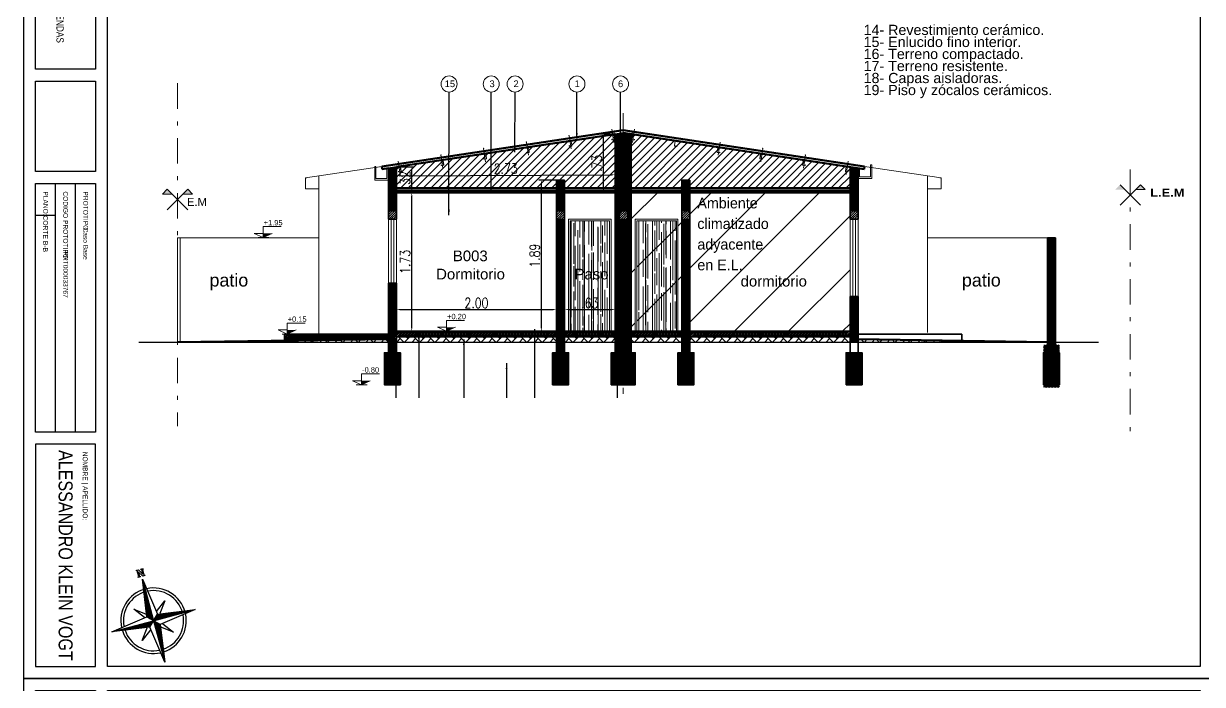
# Model space of a CAD drawing. Header units: millimetres. Extents: x 2761 to 3221, y 1635 to 1962.
# Drawn here: x 3132.33 to 3161.78, y 1655.5 to 1671.99 of the extents above; entities that cross this region are included whole.
import ezdxf

# ---------------------------------------------------------------- set-up
doc = ezdxf.new("R2010")
doc.units = ezdxf.units.MM
doc.linetypes.add('DASHDOT', pattern=[25.4, 12.7, -6.35, 0, -6.35])
doc.layers.get('Defpoints').update_dxf_attribs({"lineweight": 5})
for name, color, linetype, lineweight in [('Aberturas', 239, 'Continuous', 18), ('Cotas', 8, 'Continuous', 15), ('Detalles', 3, 'Continuous', 15), ('Ejes', 3, 'DASHDOT', 13), ('Muros', 6, 'Continuous', 50), ('Rayado', 7, 'Continuous', 15), ('Textos', 3, 'Continuous', 9), ('Vistas', 1, 'Continuous', 20)]:
    doc.layers.add(name, color=color, linetype=linetype, lineweight=lineweight)
doc.layers.add('No View', color=70, linetype='Continuous', plot=False)
doc.styles.add('ARIAL', font='arial.ttf')
doc.styles.add('cotas', font='romans.shx', dxfattribs={"width": 0.8})
doc.styles.get("Standard").update_dxf_attribs({"font": 'arial.ttf'})
doc.linetypes.add('ZIGZAG', pattern='A,0.00254,-5.08,[131,ltypeshp.shx,S=5.08,R=0,X=-5.08,Y=0],-10.16,[131,ltypeshp.shx,S=5.08,R=180,X=5.08,Y=0],-5.08', length=20.32254)
doc.dimstyles.new('Copy of STANDARD', dxfattribs={"dimtxt": 0.13, "dimasz": 0.14, "dimexe": 0.08, "dimexo": 0.02, "dimgap": 0.09, "dimtad": 0, "dimtih": 1, "dimtoh": 1, "dimzin": 0, "dimdsep": 46, "dimtxsty": 'ARIAL', "dimcen": 0.05, "dimadec": 0, "dimazin": 0, "dimtfac": 1, "dimtofl": 0, "dimtmove": 0, "dimatfit": 3, "dimfxl": 1, "dimtolj": 1, "dimtzin": 0, "dimarcsym": 0})
doc.dimstyles.new('Esc 1-50', dxfattribs={"dimtxt": 0.25, "dimasz": 0.09, "dimexe": 0.06, "dimexo": 0, "dimgap": 0.04, "dimtad": 1, "dimlfac": 0.5, "dimzin": 4, "dimdsep": 46, "dimtxsty": 'cotas', "dimcen": 2.5, "dimclrd": 7, "dimclre": 7, "dimclrt": 256, "dimaunit": 1, "dimadec": 0, "dimazin": 0, "dimtfac": 1, "dimtmove": 1, "dimatfit": 3, "dimfxl": 0.06, "dimarcsym": 0})
picture_1 = doc.add_image_def('image1.png', size_in_pixel=(356, 237))
pattern_1 = [(45, (2967.11964, 458.07736), (2e-17, 0.191574008), [0.40638984, -0.13546328]), (135, (2967.21543, 458.17315), (2e-17, 0.191574008), [0.40638984, -0.13546328])]
pattern_2 = [(45, (2905.74517, 427.82721), (-0.0282835641, 0.0282835641), [])]
pattern_3 = [(90, (2937.3934, 830.6203), (-0.1693291, 0.37252402), [2.5399365, -0.3386582, 0.8466455, -0.1693291]), (90, (2937.30873, 830.8455), (-0.225207703, -0.1693291), [0.5079873, -0.0558786, 1.0159746, -0.12699683]), (90, (2937.24947, 830.70497), (-0.113450497, 0.88051132), [1.3546328, -0.23706074, 0.6773164, -0.1693291])]
pattern_4 = [(45, (2967.11964, 458.07736), (-0.094278547, 0.094278547), [])]

# ---------------------------------------------------------------- blocks, each defined once
blk = doc.blocks.new('Rotulo-PRONEV')
at = {"ltscale": 4}
for p, q in [((14.857, 1.299), (8.644, 1.299)), ((14.857, 0.801), (8.644, 0.801))]:
    blk.add_line(p, q, dxfattribs=at)
for points in [[(20.701, 2.099), (0.299, 2.099), (0.299, 29.398), (20.701, 29.398)], [(0.299, 1.797), (5.789, 1.797), (5.789, 0.294), (0.299, 0.294)], [(14.857, 0.296), (8.644, 0.296), (8.644, 1.8), (14.857, 1.8)], [(20.701, 1.8), (15.156, 1.8), (15.156, 0.296), (20.701, 0.296)]]:
    blk.add_lwpolyline(points, close=True, dxfattribs=at)
at = {"layer": 'No View'}
blk.add_line((9.444, 0.801), (9.444, 0.296), dxfattribs=at)
for points in [[(0, 0), (21, 0), (21, 29.7), (0, 29.7)], [(6.088, 1.793), (8.345, 1.793), (8.345, 0.298), (6.088, 0.298)]]:
    blk.add_lwpolyline(points, close=True, dxfattribs=at)
at = {"lineweight": 0, "insert": (0.685, 1.503), "char_height": 0.1803, "width": 5.63699, "attachment_point": 1, "line_spacing_factor": 0.999934}
blk.add_mtext('{\\fArial Narrow|b0|i0|c0|p34;\\H1.66667x;PRONEV\\P\\H0.6x;PROGRAMA DE ETIQUETADO DE VIVIENDAS \\P\\H0.66667x;CURSO DE ETIQUETADORES DE VIVIENDA}', dxfattribs=at)
at = {"lineweight": 0, "line_spacing_factor": 0.999934}
for s, insert, char_height, attachment_point in [('{\\fArial Narrow|b0|i0|c0|p34;PROTOTIPO:}', (8.844, 1.55), 0.1202, 4), ('{\\fArial Narrow|b0|i0|c0|p34;Caso Base}', (9.744, 1.55), 0.1202, 4), ('{\\fArial Narrow|b0|i0|c0|p34;NOMBRE | APELLIDO:}', (15.342, 1.599), 0.1202, 1), ('{\\fArial Narrow|b0|i0|c0|p34;ALESSANDRO KLEIN VOGT}', (17.929, 1.048), 0.35, 5), ('{\\fArial Narrow|b0|i0|c0|p34;CODIGO PROTOTIPO}:', (8.844, 1.048), 0.1202, 4), ('{\\fArial Narrow|b0|i0|c0|p34;PRT000033767}', (10.344, 1.05), 0.1202, 4), ('{\\fArial Narrow|b0|i0|c0|p34;PLANO}:', (8.844, 0.55), 0.1202, 4)]:
    blk.add_mtext(s, dxfattribs=dict(at, insert=insert, char_height=char_height, attachment_point=attachment_point))
image = blk.add_image(picture_1, insert=(6.088, 0.298), size_in_units=(2.257, 1.502))
image.dxf.flags = 7
blk = doc.blocks.new('*X5')
at = {"color": 0, "linetype": 'ByBlock'}
for p, q in [((-217.53, 160.5), (-217.53, 160.5)), ((-217.52, 160.498), (-217.52, 160.5)), ((-217.51, 160.497), (-217.51, 160.5)), ((-217.5, 160.496), (-217.5, 160.5)), ((-217.49, 160.494), (-217.49, 160.5)), ((-217.48, 160.493), (-217.48, 160.5)), ((-217.47, 160.491), (-217.47, 160.5)), ((-217.46, 160.49), (-217.46, 160.5)), ((-217.45, 160.488), (-217.45, 160.5)), ((-217.44, 160.487), (-217.44, 160.5)), ((-217.43, 160.486), (-217.43, 160.5)), ((-217.42, 160.484), (-217.42, 160.5)), ((-217.41, 160.483), (-217.41, 160.5)), ((-217.4, 160.481), (-217.4, 160.5)), ((-217.39, 160.48), (-217.39, 160.5)), ((-217.38, 160.478), (-217.38, 160.5)), ((-217.37, 160.477), (-217.37, 160.5)), ((-217.36, 160.476), (-217.36, 160.5)), ((-217.35, 160.474), (-217.35, 160.5)), ((-217.34, 160.473), (-217.34, 160.5)), ((-217.33, 160.471), (-217.33, 160.5)), ((-217.32, 160.47), (-217.32, 160.5)), ((-217.31, 160.468), (-217.31, 160.5)), ((-217.3, 160.467), (-217.3, 160.5)), ((-217.29, 160.466), (-217.29, 160.5)), ((-217.28, 160.464), (-217.28, 160.5)), ((-217.27, 160.463), (-217.27, 160.5)), ((-217.26, 160.461), (-217.26, 160.5)), ((-217.25, 160.46), (-217.25, 160.5)), ((-217.24, 160.458), (-217.24, 160.5)), ((-217.23, 160.457), (-217.23, 160.5)), ((-217.22, 160.456), (-217.22, 160.5)), ((-217.21, 160.454), (-217.21, 160.5)), ((-217.2, 160.453), (-217.2, 160.5)), ((-217.19, 160.451), (-217.19, 160.5)), ((-217.18, 160.45), (-217.18, 160.5)), ((-217.17, 160.448), (-217.17, 160.5)), ((-217.16, 160.447), (-217.16, 160.5)), ((-217.15, 160.446), (-217.15, 160.5)), ((-217.14, 160.444), (-217.14, 160.5)), ((-217.13, 160.443), (-217.13, 160.5)), ((-217.12, 160.441), (-217.12, 160.5)), ((-217.11, 160.44), (-217.11, 160.5)), ((-217.1, 160.438), (-217.1, 160.5)), ((-217.09, 160.441), (-217.09, 160.5)), ((-217.08, 160.451), (-217.08, 160.5)), ((-217.07, 160.461), (-217.07, 160.5)), ((-217.06, 160.471), (-217.06, 160.5)), ((-217.05, 160.481), (-217.05, 160.5)), ((-217.04, 160.491), (-217.04, 160.5))]:
    blk.add_line(p, q, dxfattribs=at)
blk = doc.blocks.new('Sbpln014')
at = {"color": 0, "linetype": 'ByBlock'}
for p, q in [((-0.156, 0.156), (0, 1.25)), ((0, 1.25), (0.156, 0.156)), ((0, 1.25), (0, 0)), ((-0.234, 0.156), (-0.469, 0.469)), ((-0.469, 0.469), (-0.156, 0.234)), ((0.156, 0.234), (0.469, 0.469)), ((0.469, 0.469), (0.234, 0.156)), ((-1.25, 0), (-0.156, 0.156)), ((-0.156, -0.156), (-1.25, 0)), ((0, 0), (-1.25, 0)), ((-0.156, 0.156), (0, 0)), ((-0.156, -0.156), (0, 0)), ((0, 0), (0.156, 0.156)), ((0, 0), (0.156, -0.156)), ((0, 0), (0, -1.25)), ((1.25, 0), (0, 0)), ((0.156, 0.156), (1.25, 0)), ((-0.469, -0.469), (-0.234, -0.156)), ((-0.156, -0.234), (-0.469, -0.469)), ((0, -1.25), (-0.156, -0.156)), ((0.156, -0.156), (0, -1.25)), ((1.25, 0), (0.156, -0.156)), ((0.469, -0.469), (0.156, -0.234)), ((0.234, -0.156), (0.469, -0.469))]:
    blk.add_line(p, q, dxfattribs=at)
blk.add_lwpolyline([(1.348, 0.064), (1.348, 0.044), (1.328, 0.044), (1.328, 0.103), (1.348, 0.103), (1.348, 0.083), (1.523, 0.083), (1.523, 0.103), (1.543, 0.103), (1.543, 0.044), (1.387, -0.053), (1.523, -0.053), (1.523, -0.034), (1.543, -0.034), (1.543, -0.092), (1.523, -0.092), (1.523, -0.073), (1.348, -0.073), (1.348, -0.092), (1.328, -0.092), (1.328, -0.034), (1.484, 0.064), (1.348, 0.064)], dxfattribs=at)
for radius, start, end in [(0.95, 92.5891, 177.4109), (0.873, 93.5464, 176.4536), (0.95, 0, 87.4109), (0.873, 0, 86.4536), (0.95, 182.5891, 267.4109), (0.873, 183.5464, 266.4536), (0.95, 270, 357.4109), (0.873, 270, 356.4536)]:
    blk.add_arc((0, 0), radius, start, end, dxfattribs=at)
for p, xscale, yscale, zscale, rotation in [((-401.25, -542.578), 2.499999999999996, 2.499999999999996, 2.499999999999996, 270), ((-542.578, 401.25), 2.5, 2.5, 2.5, 180), ((401.25, 542.578), 2.5, 2.5, 2.5, 90)]:
    blk.add_blockref('*X5', p, dxfattribs=dict(at, xscale=xscale, yscale=yscale, zscale=zscale, rotation=rotation))
at = {"color": 0, "linetype": 'ByBlock', "xscale": 2.5, "yscale": 2.5, "zscale": 2.5}
blk.add_blockref('*X5', (542.578, -401.25), dxfattribs=at)
blk = doc.blocks.new('*D259')
at = {"layer": 'Cotas', "color": 7, "lineweight": -2, "transparency": 16777216}
for p, q in [((3141.645, 1667.777), (3142.088, 1667.777)), ((3142.028, 1664.401), (3142.028, 1667.687)), ((3141.645, 1664.311), (3142.088, 1664.311))]:
    blk.add_line(p, q, dxfattribs=at)
at = {"layer": 'Cotas', "color": 7, "transparency": 16777216}
for points in [[(3142.013, 1667.687), (3142.043, 1667.687), (3142.028, 1667.777)], [(3142.013, 1664.401), (3142.043, 1664.401), (3142.028, 1664.311)]]:
    blk.add_solid(points, dxfattribs=at)
at = {"layer": 'Defpoints', "color": 0, "transparency": 16777216}
for p in [(3141.645, 1667.777), (3142.028, 1667.777), (3141.645, 1664.311)]:
    blk.add_point(p, dxfattribs=at)
at = {"layer": 'Cotas', "lineweight": 20, "transparency": 16777216, "insert": (3141.863, 1666.044), "char_height": 0.25, "attachment_point": 5, "rotation": 90, "style": 'cotas'}
blk.add_mtext('1.73', dxfattribs=at)
blk = doc.blocks.new('*D266')
at = {"layer": 'Cotas', "color": 7, "lineweight": -2, "transparency": 16777216}
for p, q in [((3141.645, 1668.413), (3142.088, 1668.413)), ((3142.028, 1667.867), (3142.028, 1668.323)), ((3141.645, 1667.777), (3142.088, 1667.777))]:
    blk.add_line(p, q, dxfattribs=at)
at = {"layer": 'Cotas', "color": 7, "transparency": 16777216}
for points in [[(3142.013, 1668.323), (3142.043, 1668.323), (3142.028, 1668.413)], [(3142.013, 1667.867), (3142.043, 1667.867), (3142.028, 1667.777)]]:
    blk.add_solid(points, dxfattribs=at)
at = {"layer": 'Defpoints', "color": 0, "transparency": 16777216}
for p in [(3141.645, 1668.413), (3142.028, 1668.413), (3141.645, 1667.777)]:
    blk.add_point(p, dxfattribs=at)
at = {"layer": 'Cotas', "lineweight": 20, "transparency": 16777216, "insert": (3141.863, 1668.095), "char_height": 0.25, "attachment_point": 5, "rotation": 90, "style": 'cotas'}
blk.add_mtext('.32', dxfattribs=at)
blk = doc.blocks.new('*D260')
at = {"layer": 'Cotas', "color": 7, "lineweight": -2, "transparency": 16777216}
for p, q in [((3147.111, 1669.233), (3146.755, 1669.233)), ((3146.815, 1667.867), (3146.815, 1669.143)), ((3147.111, 1667.777), (3146.755, 1667.777))]:
    blk.add_line(p, q, dxfattribs=at)
at = {"layer": 'Cotas', "color": 7, "transparency": 16777216}
for points in [[(3146.8, 1669.143), (3146.83, 1669.143), (3146.815, 1669.233)], [(3146.8, 1667.867), (3146.83, 1667.867), (3146.815, 1667.777)]]:
    blk.add_solid(points, dxfattribs=at)
at = {"layer": 'Defpoints', "color": 0, "transparency": 16777216}
for p in [(3146.815, 1669.233), (3147.111, 1669.233), (3147.111, 1667.777)]:
    blk.add_point(p, dxfattribs=at)
at = {"layer": 'Cotas', "lineweight": 20, "transparency": 16777216, "insert": (3146.65, 1668.505), "char_height": 0.25, "attachment_point": 5, "rotation": 90, "style": 'cotas'}
blk.add_mtext('.73', dxfattribs=at)
blk = doc.blocks.new('*D267')
at = {"layer": 'Cotas', "color": 7, "lineweight": -2, "transparency": 16777216}
for p, q in [((3141.645, 1667.961), (3141.643, 1668.255)), ((3141.734, 1668.195), (3147.02, 1668.218)), ((3147.111, 1667.985), (3147.11, 1668.278))]:
    blk.add_line(p, q, dxfattribs=at)
at = {"layer": 'Cotas', "color": 7, "transparency": 16777216}
for points in [[(3141.734, 1668.21), (3141.734, 1668.18), (3141.644, 1668.195)], [(3147.02, 1668.233), (3147.02, 1668.203), (3147.11, 1668.218)]]:
    blk.add_solid(points, dxfattribs=at)
at = {"layer": 'Defpoints', "color": 0, "transparency": 16777216}
for p in [(3147.11, 1668.218), (3141.645, 1667.961), (3147.111, 1667.985)]:
    blk.add_point(p, dxfattribs=at)
at = {"layer": 'Cotas', "lineweight": 20, "transparency": 16777216, "insert": (3144.376, 1668.371), "char_height": 0.25, "attachment_point": 5, "rotation": 0.2424, "style": 'cotas'}
blk.add_mtext('2.73', dxfattribs=at)
blk = doc.blocks.new('PCF C N10')
at = {"color": 0}
for p, q in [((-0.025, 0.008), (-0.025, 0.092)), ((-0.023, 0.008), (-0.023, 0.092)), ((0.017, 0.1), (-0.017, 0.1)), ((0.017, 0.098), (-0.017, 0.098)), ((0.017, 0.002), (-0.017, 0.002)), ((0.017, 0), (-0.017, 0)), ((0.023, 0.085), (0.023, 0.092)), ((0.023, 0.085), (0.025, 0.085)), ((0.023, 0.008), (0.023, 0.015)), ((0.023, 0.015), (0.025, 0.015)), ((0.025, 0.085), (0.025, 0.092)), ((0.025, 0.008), (0.025, 0.015))]:
    blk.add_line(p, q, dxfattribs=at)
for centre, radius, start, end in [((-0.017, 0.092), 0.008, 90, 180), ((-0.017, 0.008), 0.008, 180, 270), ((-0.017, 0.092), 0.006, 90, 180), ((-0.017, 0.008), 0.006, 180, 270), ((0.017, 0.092), 0.008, 360, 90), ((0.017, 0.092), 0.006, 360, 90), ((0.017, 0.008), 0.008, 270, 360), ((0.017, 0.008), 0.006, 270, 360)]:
    blk.add_arc(centre, radius, start, end, dxfattribs=at)
blk = doc.blocks.new('*D277')
at = {"layer": 'Cotas', "color": 7, "lineweight": -2, "transparency": 16777216}
for p, q in [((3145.645, 1668.087), (3145.206, 1668.087)), ((3145.266, 1664.401), (3145.266, 1667.997)), ((3145.645, 1664.311), (3145.206, 1664.311))]:
    blk.add_line(p, q, dxfattribs=at)
at = {"layer": 'Cotas', "color": 7, "transparency": 16777216}
for points in [[(3145.251, 1667.997), (3145.281, 1667.997), (3145.266, 1668.087)], [(3145.251, 1664.401), (3145.281, 1664.401), (3145.266, 1664.311)]]:
    blk.add_solid(points, dxfattribs=at)
at = {"layer": 'Defpoints', "color": 0, "transparency": 16777216}
for p in [(3145.266, 1668.087), (3145.645, 1668.087), (3145.645, 1664.311)]:
    blk.add_point(p, dxfattribs=at)
at = {"layer": 'Cotas', "lineweight": 20, "transparency": 16777216, "insert": (3145.101, 1666.199), "char_height": 0.25, "attachment_point": 5, "rotation": 90, "style": 'cotas'}
blk.add_mtext('1.89', dxfattribs=at)
blk = doc.blocks.new('*D281')
at = {"layer": 'Cotas', "color": 7, "lineweight": -2, "transparency": 16777216}
for p, q in [((3141.645, 1664.911), (3141.645, 1664.793)), ((3141.735, 1664.853), (3145.555, 1664.853)), ((3145.645, 1664.911), (3145.645, 1664.793))]:
    blk.add_line(p, q, dxfattribs=at)
at = {"layer": 'Cotas', "color": 7, "transparency": 16777216}
for points in [[(3141.735, 1664.868), (3141.735, 1664.838), (3141.645, 1664.853)], [(3145.555, 1664.868), (3145.555, 1664.838), (3145.645, 1664.853)]]:
    blk.add_solid(points, dxfattribs=at)
at = {"layer": 'Defpoints', "color": 0, "transparency": 16777216}
for p in [(3141.645, 1664.911), (3145.645, 1664.911), (3145.645, 1664.853)]:
    blk.add_point(p, dxfattribs=at)
at = {"layer": 'Cotas', "lineweight": 20, "transparency": 16777216, "insert": (3143.645, 1665.018), "char_height": 0.25, "attachment_point": 5, "style": 'cotas'}
blk.add_mtext('2.00', dxfattribs=at)
blk = doc.blocks.new('*D282')
at = {"layer": 'Cotas', "color": 7, "lineweight": -2, "transparency": 16777216}
for p, q in [((3145.845, 1664.906), (3145.845, 1664.793)), ((3145.935, 1664.853), (3147.021, 1664.853)), ((3147.111, 1664.906), (3147.111, 1664.793))]:
    blk.add_line(p, q, dxfattribs=at)
at = {"layer": 'Cotas', "color": 7, "transparency": 16777216}
for points in [[(3145.935, 1664.868), (3145.935, 1664.838), (3145.845, 1664.853)], [(3147.021, 1664.868), (3147.021, 1664.838), (3147.111, 1664.853)]]:
    blk.add_solid(points, dxfattribs=at)
at = {"layer": 'Defpoints', "color": 0, "transparency": 16777216}
for p in [(3145.845, 1664.906), (3147.111, 1664.906), (3147.111, 1664.853)]:
    blk.add_point(p, dxfattribs=at)
at = {"layer": 'Cotas', "lineweight": 20, "transparency": 16777216, "insert": (3146.478, 1665.018), "char_height": 0.25, "attachment_point": 5, "style": 'cotas'}
blk.add_mtext('.63', dxfattribs=at)
blk = doc.blocks.new('LEM')
at = {"layer": 'Textos'}
h = blk.add_hatch(color=256, dxfattribs=at)
h.paths.add_polyline_path([(-0.256, 0.256), (-0.376, 0.133), (-0.133, 0.133)])
h.paths.add_polyline_path([(0.256, 0.256), (0.133, 0.133), (0.375, 0.133)])
at = {"layer": 'Textos', "ltscale": 0.16}
for p, q in [((-0.256, 0.256), (0.256, -0.256)), ((-0.256, -0.256), (0.256, 0.256))]:
    blk.add_line(p, q, dxfattribs=at)
at = {"layer": 'Textos'}
for p, q in [((0.375, 0.133), (0.133, 0.133)), ((0.256, 0.256), (0.375, 0.133))]:
    blk.add_line(p, q, dxfattribs=at)
at = {"layer": 'Textos', "insert": (1.352, 0.156), "char_height": 0.2, "width": 2.813, "attachment_point": 3}
blk.add_mtext('{\\fArial Black|b0|i0|c0|p34;L.E.M}', dxfattribs=at)

msp = doc.modelspace()

# ---------------------------------------------------------------- hatches: boundary and pattern name
at = {"layer": 'Cotas'}
for points in [[(3138.314, 1666.754), (3138.314, 1666.653), (3138.538, 1666.754)], [(3138.915, 1664.346), (3138.915, 1664.244), (3139.139, 1664.346)], [(3142.897, 1664.412), (3142.897, 1664.311), (3143.121, 1664.412)], [(3140.769, 1663.079), (3140.769, 1662.977), (3140.992, 1663.079)]]:
    msp.add_hatch(color=7, dxfattribs=at).paths.add_polyline_path(points)
at = {"layer": 'Detalles', "lineweight": 20}
h = msp.add_hatch(dxfattribs=at)
h.set_pattern_fill('_USER', color=256, scale=0.039999, angle=45, pattern_type=0)
h.set_pattern_definition([(45, (2910.478384, 427.82721), (-0.0282835641, 0.0282835641), [])])
h.paths.add_polyline_path([(3141.445, 1667.311), (3141.445, 1667.111), (3141.645, 1667.111), (3141.645, 1667.311)])
h = msp.add_hatch(dxfattribs=at)
h.set_pattern_fill('_USER', color=256, scale=0.039999, angle=45, pattern_type=0)
h.set_pattern_definition(pattern_2)
h.paths.add_polyline_path([(3145.645, 1667.311), (3145.645, 1667.111), (3145.845, 1667.111), (3145.845, 1667.311)])
h = msp.add_hatch(dxfattribs=at)
h.set_pattern_fill('_USER', color=256, scale=0.039999, angle=45, pattern_type=0)
h.set_pattern_definition([(45, (2967.11964, 458.010694), (-0.0282835641, 0.0282835641), [])])
h.paths.add_polyline_path([(3147.222, 1667.311), (3147.222, 1667.111), (3147.422, 1667.111), (3147.422, 1667.311)])
h = msp.add_hatch(dxfattribs=at)
h.set_pattern_fill('_USER', color=256, scale=0.039999, angle=45, pattern_type=0)
h.set_pattern_definition(pattern_2)
h.paths.add_polyline_path([(3148.778, 1667.311), (3148.778, 1667.111), (3148.978, 1667.111), (3148.978, 1667.311)])
h = msp.add_hatch(dxfattribs=at)
h.set_pattern_fill('_USER', color=256, scale=0.039999, angle=45, pattern_type=0)
h.set_pattern_definition([(45, (2909.945064, 427.82721), (-0.0282835641, 0.0282835641), [])])
h.paths.add_polyline_path([(3152.978, 1667.311), (3152.978, 1667.111), (3153.178, 1667.111), (3153.178, 1667.311)])
at = {"layer": 'Rayado', "lineweight": 20}
h = msp.add_hatch(dxfattribs=at)
h.set_pattern_fill('_USER', color=256, scale=0.026666, angle=45, pattern_type=0)
h.set_pattern_definition([(45, (2967.119638, 458.07736), (-0.0188557094, 0.0188557094), [])])
h.paths.add_polyline_path([(3141.745, 1663.777), (3141.345, 1663.777), (3141.345, 1662.977), (3141.745, 1662.977)])
h.paths.add_polyline_path([(3141.645, 1664.044), (3141.445, 1664.044), (3141.445, 1663.777), (3141.645, 1663.777)])
h.paths.add_polyline_path([(3141.645, 1664.177), (3145.645, 1664.177), (3145.645, 1664.044), (3145.845, 1664.044), (3145.845, 1664.177), (3147.111, 1664.177), (3147.111, 1664.044), (3147.311, 1664.044), (3147.311, 1667.111), (3147.222, 1667.111), (3147.222, 1667.311), (3147.311, 1667.311), (3147.311, 1669.263), (3147.111, 1669.233), (3147.111, 1664.311), (3145.845, 1664.311), (3145.845, 1667.111), (3145.645, 1667.111), (3145.645, 1664.311), (3141.645, 1664.311), (3141.645, 1665.511), (3141.445, 1665.511), (3141.445, 1664.244), (3138.853, 1664.244), (3138.853, 1664.081), (3141.445, 1664.117), (3141.445, 1664.044), (3141.645, 1664.044)])
h.paths.add_polyline_path([(3141.645, 1668.413), (3141.445, 1668.383), (3141.445, 1667.311), (3141.645, 1667.311)], flags=17)
h.paths.add_polyline_path([(3145.845, 1668.087), (3145.645, 1668.087), (3145.645, 1667.311), (3145.845, 1667.311)], flags=17)
h.paths.add_polyline_path([(3147.511, 1669.233), (3147.311, 1669.263), (3147.311, 1667.311), (3147.422, 1667.311), (3147.422, 1667.111), (3147.311, 1667.111), (3147.311, 1664.044), (3147.511, 1664.044), (3147.511, 1664.177), (3148.778, 1664.177), (3148.778, 1664.044), (3148.978, 1664.044), (3148.978, 1664.177), (3152.978, 1664.177), (3152.978, 1664.311), (3148.978, 1664.311), (3148.978, 1667.111), (3148.778, 1667.111), (3148.778, 1664.311), (3147.511, 1664.311)])
h.paths.add_polyline_path([(3148.978, 1668.087), (3148.778, 1668.087), (3148.778, 1667.311), (3148.978, 1667.311)], flags=17)
h.paths.add_polyline_path([(3153.178, 1665.177), (3152.978, 1665.177), (3152.978, 1664.044), (3153.178, 1664.044)])
h.paths.add_polyline_path([(3153.178, 1668.383), (3152.978, 1668.413), (3152.978, 1667.311), (3153.178, 1667.311)])
h.paths.add_polyline_path([(3153.278, 1663.777), (3152.878, 1663.777), (3152.878, 1662.977), (3153.278, 1662.977)])
h.paths.add_polyline_path([(3149.078, 1663.777), (3148.978, 1663.777), (3148.978, 1664.044), (3148.778, 1664.044), (3148.778, 1663.777), (3148.678, 1663.777), (3148.678, 1662.977), (3149.078, 1662.977)])
h.paths.add_polyline_path([(3147.311, 1664.044), (3147.111, 1664.044), (3147.111, 1663.777), (3147.011, 1663.777), (3147.011, 1662.977), (3147.311, 1662.977)])
h.paths.add_polyline_path([(3147.611, 1663.777), (3147.511, 1663.777), (3147.511, 1664.044), (3147.311, 1664.044), (3147.311, 1662.977), (3147.611, 1662.977)])
h.paths.add_polyline_path([(3145.945, 1663.777), (3145.845, 1663.777), (3145.845, 1664.044), (3145.645, 1664.044), (3145.645, 1663.777), (3145.545, 1663.777), (3145.545, 1662.977), (3145.945, 1662.977)])
h = msp.add_hatch(dxfattribs=at)
h.set_pattern_fill('_USER', color=256, scale=0.13333, angle=45, pattern_type=0)
h.set_pattern_definition(pattern_4)
h.paths.add_polyline_path([(3147.111, 1669.157), (3147.088, 1669.143), (3147.088, 1669.23), (3141.645, 1668.413), (3141.645, 1667.884), (3145.645, 1667.884), (3145.645, 1668.087), (3145.845, 1668.087), (3145.845, 1667.884), (3147.111, 1667.884)])
h.paths.add_polyline_path([(3142.008, 1667.953), (3142.008, 1668.238), (3141.808, 1668.238), (3141.808, 1667.953)], flags=24)
h.paths.add_polyline_path([(3146.795, 1668.319), (3146.795, 1668.69), (3146.595, 1668.69), (3146.595, 1668.319)], flags=24)
h.paths.add_polyline_path([(3144.182, 1668.238), (3144.574, 1668.238), (3144.574, 1668.438), (3144.182, 1668.438)], flags=24)
h = msp.add_hatch(dxfattribs=at)
h.set_pattern_fill('_USER', color=256, scale=0.13333, angle=45, pattern_type=0)
h.set_pattern_definition(pattern_4)
h.paths.add_polyline_path([(3147.535, 1669.23), (3147.535, 1669.143), (3147.511, 1669.157), (3147.511, 1667.884), (3148.778, 1667.884), (3148.778, 1668.087), (3148.978, 1668.087), (3148.978, 1667.884), (3152.978, 1667.884), (3152.978, 1668.413)])
h.paths.add_polyline_path([(3148.674, 1669.039), (3148.675, 1669.048), (3148.673, 1669.048), (3148.671, 1669.039)], flags=16)
h.paths.add_polyline_path([(3148.66, 1668.946), (3148.658, 1668.947), (3148.655, 1668.93, 0.182676), (3148.659, 1668.937)], flags=16)
h.paths.add_polyline_path([(3148.647, 1668.928), (3148.602, 1668.937, -0.414214), (3148.595, 1668.947), (3148.612, 1669.057, -0.414214), (3148.621, 1669.064), (3148.666, 1669.06), (3148.621, 1669.064, 0.414214), (3148.612, 1669.057), (3148.595, 1668.947, 0.414214), (3148.602, 1668.937)], flags=16)
h.paths.add_polyline_path([(3149.727, 1668.786), (3149.724, 1668.787), (3149.722, 1668.77, 0.182676), (3149.726, 1668.777)], flags=16)
h.paths.add_polyline_path([(3149.679, 1668.897, -0.414214), (3149.688, 1668.904), (3149.74, 1668.896, 0.182676), (3149.733, 1668.9), (3149.688, 1668.904, 0.414214), (3149.679, 1668.897), (3149.662, 1668.786, 0.414214), (3149.669, 1668.777), (3149.714, 1668.768), (3149.669, 1668.777, -0.414214), (3149.662, 1668.786)], flags=16)
h.paths.add_polyline_path([(3149.742, 1668.888), (3149.74, 1668.888), (3149.738, 1668.879), (3149.741, 1668.879)], flags=16)
h.paths.add_polyline_path([(3147.593, 1669.106), (3147.591, 1669.107), (3147.588, 1669.091, 0.182676), (3147.592, 1669.097)], flags=16)
h.paths.add_polyline_path([(3147.58, 1669.091), (3147.528, 1669.099, 0.182676), (3147.535, 1669.095), (3147.58, 1669.088)], flags=16)
h.paths.add_polyline_path([(3147.604, 1669.199), (3147.607, 1669.199), (3147.608, 1669.208), (3147.606, 1669.208)], flags=16)
h.paths.add_polyline_path([(3150.794, 1668.626), (3150.791, 1668.627), (3150.789, 1668.61, 0.182676), (3150.793, 1668.617)], flags=16)
h.paths.add_polyline_path([(3150.746, 1668.737, -0.414214), (3150.755, 1668.744), (3150.807, 1668.736, 0.182676), (3150.8, 1668.74), (3150.755, 1668.744, 0.414214), (3150.746, 1668.737), (3150.729, 1668.626, 0.414214), (3150.736, 1668.617), (3150.78, 1668.608), (3150.736, 1668.617, -0.414214), (3150.729, 1668.626)], flags=16)
h.paths.add_polyline_path([(3150.808, 1668.718), (3150.809, 1668.728), (3150.807, 1668.728), (3150.805, 1668.719)], flags=16)
h.paths.add_polyline_path([(3151.875, 1668.558), (3151.876, 1668.568), (3151.874, 1668.568), (3151.872, 1668.559)], flags=16)
h.paths.add_polyline_path([(3151.861, 1668.466), (3151.858, 1668.467), (3151.856, 1668.45, 0.182676), (3151.86, 1668.457)], flags=16)
h.paths.add_polyline_path([(3151.796, 1668.466, 0.414214), (3151.803, 1668.457), (3151.847, 1668.448), (3151.803, 1668.457, -0.414214), (3151.796, 1668.466), (3151.797, 1668.473, 0.37127), (3151.795, 1668.459)], flags=16)
h.paths.add_polyline_path([(3152.942, 1668.398), (3152.943, 1668.408), (3152.94, 1668.408), (3152.939, 1668.399)], flags=16)
h.paths.add_polyline_path([(3152.928, 1668.306), (3152.925, 1668.307), (3152.923, 1668.29, 0.182676), (3152.927, 1668.297)], flags=16)
h.paths.add_polyline_path([(3152.863, 1668.306, 0.414214), (3152.87, 1668.297), (3152.914, 1668.288), (3152.87, 1668.297, -0.414214), (3152.863, 1668.306), (3152.864, 1668.313, 0.37127), (3152.862, 1668.299)], flags=16)
at = {"layer": 'Rayado'}
h = msp.add_hatch(dxfattribs=at)
h.set_pattern_fill('ANSI31', color=256, scale=0.3)
h.paths.add_polyline_path([(3148.778, 1667.777), (3147.511, 1667.777), (3147.511, 1664.311), (3147.613, 1664.311), (3147.613, 1667.111), (3148.68, 1667.111), (3148.68, 1664.311), (3148.778, 1664.311)])
h.paths.add_polyline_path([(3148.64, 1667.071), (3147.653, 1667.071), (3147.653, 1664.311), (3148.64, 1664.311)], flags=17)
h.paths.add_polyline_path([(3152.978, 1667.111), (3152.978, 1667.777), (3148.978, 1667.777), (3148.978, 1664.311), (3152.978, 1664.311), (3152.978, 1665.177)])
h = msp.add_hatch(dxfattribs=at)
h.set_pattern_fill('AR-RROOF', color=256, scale=0.006666, angle=90, style=0)
h.set_pattern_definition(pattern_3)
h.paths.add_polyline_path([(3145.983, 1667.071), (3146.969, 1667.071), (3146.969, 1667.056), (3145.983, 1665.699)])
h.paths.add_polyline_path([(3146.969, 1667.056), (3146.969, 1664.311), (3145.983, 1665.592), (3145.983, 1665.699)])
h.paths.add_polyline_path([(3145.983, 1665.592), (3146.969, 1664.311), (3145.983, 1664.311)])
h = msp.add_hatch(dxfattribs=at)
h.set_pattern_fill('AR-RROOF', color=256, scale=0.006666, angle=90, style=0)
h.set_pattern_definition(pattern_3)
h.paths.add_polyline_path([(3148.64, 1667.071), (3147.653, 1667.071), (3147.653, 1667.056), (3148.64, 1665.699)])
h.paths.add_polyline_path([(3147.653, 1667.056), (3147.653, 1664.311), (3148.64, 1665.592), (3148.64, 1665.699)])
h.paths.add_polyline_path([(3148.64, 1665.592), (3147.653, 1664.311), (3148.64, 1664.311)])
at = {"layer": 'Rayado', "lineweight": 20}
h = msp.add_hatch(dxfattribs=at)
h.set_pattern_fill('_USER', color=256, scale=0.026666, angle=45, pattern_type=0)
h.set_pattern_definition([(45, (2966.653143, 458.07736), (-0.0188557094, 0.0188557094), [])])
h.paths.add_polyline_path([(3158.11, 1666.644), (3157.91, 1666.644), (3157.91, 1663.977), (3158.11, 1663.977)])
h.paths.add_polyline_path([(3158.21, 1663.977), (3157.81, 1663.977), (3157.81, 1662.91), (3158.21, 1662.91)])
h = msp.add_hatch(dxfattribs=at)
h.set_pattern_fill('AR-HBONE', color=256, scale=0.001333)
h.set_pattern_definition(pattern_1)
h.paths.add_polyline_path([(3145.645, 1664.177), (3141.645, 1664.177), (3141.645, 1664.044), (3145.645, 1664.044)])
h.paths.add_polyline_path([(3141.445, 1664.117), (3136.178, 1664.044), (3141.445, 1664.044)])
h.paths.add_polyline_path([(3147.111, 1664.177), (3145.845, 1664.177), (3145.845, 1664.044), (3147.111, 1664.044)])
h = msp.add_hatch(dxfattribs=at)
h.set_pattern_fill('AR-HBONE', color=256, scale=0.001333)
h.set_pattern_definition(pattern_1)
h.paths.add_polyline_path([(3148.778, 1664.177), (3147.511, 1664.177), (3147.511, 1664.044), (3148.778, 1664.044)])
h.paths.add_polyline_path([(3152.978, 1664.177), (3148.978, 1664.177), (3148.978, 1664.044), (3152.978, 1664.044)])
h.paths.add_polyline_path([(3153.178, 1664.118), (3153.178, 1664.044), (3157.91, 1664.044)])
at = {"layer": 'Textos'}
h = msp.add_hatch(color=256, dxfattribs=at)
h.paths.add_polyline_path([(3135.922, 1667.858), (3135.802, 1667.735), (3136.045, 1667.735)])
h.paths.add_polyline_path([(3136.434, 1667.858), (3136.312, 1667.735), (3136.553, 1667.735)])

# ---------------------------------------------------------------- linework, layer by layer
at = {"layer": 'Aberturas'}
for p, q in [((3141.445, 1667.111), (3141.445, 1665.511)), ((3141.511, 1667.111), (3141.511, 1665.511)), ((3141.578, 1667.111), (3141.578, 1665.511)), ((3141.645, 1667.111), (3141.645, 1665.511)), ((3152.978, 1667.111), (3152.978, 1665.177)), ((3153.044, 1667.111), (3153.044, 1665.177)), ((3153.111, 1667.111), (3153.111, 1665.177)), ((3153.178, 1667.111), (3153.178, 1665.177))]:
    msp.add_line(p, q, dxfattribs=at)
for points in [[(3147.009, 1664.311), (3145.943, 1664.311), (3145.943, 1667.111), (3147.009, 1667.111)], [(3146.969, 1664.311), (3145.983, 1664.311), (3145.983, 1667.071), (3146.969, 1667.071)], [(3147.613, 1664.311), (3148.68, 1664.311), (3148.68, 1667.111), (3147.613, 1667.111)], [(3147.653, 1664.311), (3148.64, 1664.311), (3148.64, 1667.071), (3147.653, 1667.071)]]:
    msp.add_lwpolyline(points, close=True, dxfattribs=at)
at = {"layer": 'Cotas', "color": 7}
for p, q in [((3138.314, 1666.925), (3138.314, 1666.653)), ((3138.314, 1666.925), (3138.767, 1666.925)), ((3138.314, 1666.653), (3138.091, 1666.754)), ((3138.091, 1666.754), (3138.314, 1666.754)), ((3138.459, 1666.653), (3138.188, 1666.653)), ((3138.314, 1666.653), (3138.538, 1666.754)), ((3142.897, 1664.583), (3142.897, 1664.311)), ((3142.897, 1664.583), (3143.349, 1664.583)), ((3138.915, 1664.244), (3138.691, 1664.346)), ((3138.691, 1664.346), (3138.915, 1664.346)), ((3138.915, 1664.516), (3138.915, 1664.244)), ((3138.915, 1664.516), (3139.367, 1664.516)), ((3138.915, 1664.244), (3139.139, 1664.346)), ((3142.897, 1664.311), (3142.673, 1664.412)), ((3142.673, 1664.412), (3142.897, 1664.412)), ((3143.042, 1664.311), (3142.77, 1664.311)), ((3142.897, 1664.311), (3143.121, 1664.412)), ((3139.06, 1664.244), (3138.788, 1664.244)), ((3140.769, 1663.249), (3140.769, 1662.977)), ((3140.769, 1663.249), (3141.221, 1663.249)), ((3140.769, 1662.977), (3140.545, 1663.079)), ((3140.545, 1663.079), (3140.769, 1663.079)), ((3140.914, 1662.977), (3140.642, 1662.977)), ((3140.769, 1662.977), (3140.992, 1663.079))]:
    msp.add_line(p, q, dxfattribs=at)
at = {"layer": 'Cotas', "color": 7, "lineweight": 20}
for centre in [(3142.961, 1670.484), (3144.014, 1670.484), (3144.609, 1670.484), (3146.156, 1670.484), (3147.244, 1670.484)]:
    msp.add_circle(centre, 0.2, dxfattribs=at)
at = {"layer": 'Detalles', "lineweight": 20}
for p, q in [((3147.075, 1669.026), (3147.025, 1669.355)), ((3147.547, 1669.026), (3147.597, 1669.355)), ((3144.941, 1668.705), (3144.892, 1669.035)), ((3146.008, 1668.866), (3145.958, 1669.195)), ((3149.681, 1668.705), (3149.731, 1669.035)), ((3142.807, 1668.385), (3142.758, 1668.715)), ((3143.874, 1668.545), (3143.825, 1668.875)), ((3150.748, 1668.545), (3150.798, 1668.875)), ((3151.815, 1668.385), (3151.865, 1668.715)), ((3141.74, 1668.225), (3141.691, 1668.555)), ((3152.882, 1668.225), (3152.932, 1668.555))]:
    msp.add_line(p, q, dxfattribs=at)
at = {"layer": 'Detalles', "lineweight": 50}
for p, q in [((3141.445, 1664.117), (3136.178, 1664.044)), ((3153.178, 1664.118), (3157.91, 1664.044))]:
    msp.add_line(p, q, dxfattribs=at)
at = {"layer": 'Detalles', "lineweight": 20}
for points in [[(3147.311, 1669.331), (3147.311, 1669.35), (3147.088, 1669.311), (3147.088, 1669.143), (3147.111, 1669.157)], [(3147.311, 1669.331), (3147.311, 1669.35), (3147.535, 1669.313), (3147.535, 1669.143), (3147.511, 1669.157)], [(3141.409, 1668.378), (3141.409, 1668.123), (3141.134, 1668.123), (3141.134, 1668.428), (3141.102, 1668.428), (3141.102, 1668.084), (3141.445, 1668.084)], [(3153.213, 1668.378), (3153.213, 1668.163), (3153.488, 1668.163), (3153.488, 1668.468), (3153.521, 1668.468), (3153.521, 1668.124), (3153.178, 1668.124)]]:
    msp.add_lwpolyline(points, dxfattribs=at)
for points in [[(3141.645, 1667.111), (3141.445, 1667.111), (3141.445, 1667.311), (3141.645, 1667.311)], [(3145.845, 1667.111), (3145.645, 1667.111), (3145.645, 1667.311), (3145.845, 1667.311)], [(3147.422, 1667.111), (3147.222, 1667.111), (3147.222, 1667.311), (3147.422, 1667.311)], [(3148.778, 1667.111), (3148.978, 1667.111), (3148.978, 1667.311), (3148.778, 1667.311)], [(3152.978, 1667.111), (3153.178, 1667.111), (3153.178, 1667.311), (3152.978, 1667.311)]]:
    msp.add_lwpolyline(points, close=True, dxfattribs=at)
for p in [(3144.892, 1669.035), (3145.958, 1669.195), (3142.758, 1668.715), (3143.825, 1668.875), (3150.798, 1668.875), (3151.865, 1668.715)]:
    msp.add_point(p, dxfattribs=at)
at = {"layer": 'Ejes', "ltscale": 0.05}
for p, q in [((3136.178, 1670.503), (3136.178, 1661.945)), ((3147.311, 1669.754), (3147.311, 1662.75)), ((3159.98, 1668.353), (3159.98, 1661.792))]:
    msp.add_line(p, q, dxfattribs=at)
at = {"layer": 'Muros', "color": 1}
for p, q in [((3147.311, 1669.331), (3141.28, 1668.426)), ((3147.311, 1669.331), (3153.342, 1668.426)), ((3147.111, 1669.233), (3141.645, 1668.413)), ((3147.311, 1669.263), (3153.332, 1668.36)), ((3141.28, 1668.426), (3141.29, 1668.36)), ((3141.445, 1668.383), (3141.29, 1668.36)), ((3153.342, 1668.426), (3153.332, 1668.36)), ((3141.645, 1667.817), (3145.645, 1667.817)), ((3145.845, 1667.817), (3147.111, 1667.817)), ((3148.778, 1667.817), (3147.511, 1667.817)), ((3152.978, 1667.817), (3148.978, 1667.817)), ((3141.645, 1667.777), (3145.645, 1667.777)), ((3145.845, 1667.777), (3147.111, 1667.777)), ((3148.778, 1667.777), (3147.511, 1667.777)), ((3152.978, 1667.777), (3148.978, 1667.777))]:
    msp.add_line(p, q, dxfattribs=at)
at = {"layer": 'Muros', "lineweight": 35}
for p, q in [((3147.311, 1669.263), (3147.111, 1669.233)), ((3147.111, 1669.233), (3147.111, 1664.311)), ((3147.311, 1669.263), (3147.511, 1669.233)), ((3147.511, 1669.233), (3147.511, 1664.311)), ((3145.645, 1668.087), (3145.645, 1664.311)), ((3145.645, 1668.087), (3145.845, 1668.087)), ((3145.845, 1668.087), (3145.845, 1664.311)), ((3148.778, 1668.087), (3148.778, 1664.311)), ((3148.978, 1668.087), (3148.778, 1668.087)), ((3148.978, 1668.087), (3148.978, 1664.311)), ((3141.645, 1667.111), (3141.445, 1667.111)), ((3152.978, 1667.111), (3153.178, 1667.111)), ((3141.645, 1665.511), (3141.445, 1665.511)), ((3152.978, 1665.177), (3153.178, 1665.177)), ((3145.645, 1664.311), (3141.645, 1664.311)), ((3147.111, 1664.311), (3145.845, 1664.311)), ((3147.511, 1664.311), (3148.778, 1664.311)), ((3148.978, 1664.311), (3152.978, 1664.311)), ((3141.445, 1664.244), (3138.853, 1664.244)), ((3138.853, 1664.244), (3138.853, 1664.085)), ((3145.645, 1664.177), (3141.645, 1664.177)), ((3145.645, 1664.177), (3145.645, 1663.777)), ((3145.845, 1664.177), (3145.845, 1663.777)), ((3147.111, 1664.177), (3145.845, 1664.177)), ((3147.111, 1664.177), (3147.111, 1663.777)), ((3147.511, 1664.177), (3147.511, 1663.777)), ((3147.511, 1664.177), (3148.778, 1664.177)), ((3148.778, 1664.177), (3148.778, 1663.777)), ((3148.978, 1664.177), (3148.978, 1663.777)), ((3148.978, 1664.177), (3152.978, 1664.177)), ((3153.178, 1664.244), (3155.769, 1664.244)), ((3155.769, 1664.244), (3155.769, 1664.078))]:
    msp.add_line(p, q, dxfattribs=at)
at = {"layer": 'Muros', "color": 3, "linetype": 'ZIGZAG', "ltscale": 0.003}
for p, q in [((3141.645, 1667.884), (3145.645, 1667.884)), ((3145.845, 1667.884), (3147.111, 1667.884)), ((3148.778, 1667.884), (3147.511, 1667.884)), ((3152.978, 1667.884), (3148.978, 1667.884))]:
    msp.add_line(p, q, dxfattribs=at)
at = {"layer": 'Muros', "lineweight": 35}
for points in [[(3141.445, 1667.111), (3141.445, 1668.383), (3141.645, 1668.413), (3141.645, 1667.111)], [(3153.178, 1667.111), (3153.178, 1668.383), (3152.978, 1668.413), (3152.978, 1667.111)], [(3141.445, 1664.244), (3141.445, 1665.511)], [(3141.645, 1665.511), (3141.645, 1664.311)], [(3152.978, 1665.177), (3152.978, 1663.777)], [(3153.178, 1663.777), (3153.178, 1665.177)], [(3141.445, 1663.777), (3141.445, 1664.117)], [(3141.645, 1664.177), (3141.645, 1663.777)], [(3145.845, 1663.777), (3145.945, 1663.777), (3145.945, 1662.977), (3145.545, 1662.977), (3145.545, 1663.777), (3145.645, 1663.777)], [(3147.111, 1663.777), (3147.011, 1663.777), (3147.011, 1662.977), (3147.611, 1662.977), (3147.611, 1663.777), (3147.511, 1663.777)], [(3148.778, 1663.777), (3148.678, 1663.777), (3148.678, 1662.977), (3149.078, 1662.977), (3149.078, 1663.777), (3148.978, 1663.777)]]:
    msp.add_lwpolyline(points, dxfattribs=at)
for points in [[(3158.11, 1666.644), (3157.91, 1666.644), (3157.91, 1663.777), (3158.11, 1663.777)], [(3141.745, 1662.977), (3141.345, 1662.977), (3141.345, 1663.777), (3141.745, 1663.777)], [(3152.878, 1662.977), (3153.278, 1662.977), (3153.278, 1663.777), (3152.878, 1663.777)], [(3157.81, 1662.977), (3158.21, 1662.977), (3158.21, 1663.777), (3157.81, 1663.777)]]:
    msp.add_lwpolyline(points, close=True, dxfattribs=at)
at = {"layer": 'Textos'}
for p, q in [((3135.922, 1667.858), (3135.802, 1667.735)), ((3135.922, 1667.858), (3136.434, 1667.346)), ((3135.922, 1667.346), (3136.434, 1667.858)), ((3136.434, 1667.858), (3136.553, 1667.735)), ((3136.045, 1667.735), (3135.802, 1667.735)), ((3136.553, 1667.735), (3136.312, 1667.735))]:
    msp.add_line(p, q, dxfattribs=at)
at = {"layer": 'Vistas', "lineweight": 20}
for p, q in [((3141.28, 1668.426), (3139.371, 1668.14)), ((3153.342, 1668.426), (3155.251, 1668.14)), ((3139.711, 1668.191), (3139.711, 1664.244)), ((3154.911, 1668.191), (3154.911, 1664.284)), ((3139.711, 1666.644), (3136.178, 1666.644)), ((3136.178, 1666.644), (3136.178, 1664.044)), ((3136.245, 1666.644), (3136.245, 1664.044)), ((3157.91, 1666.644), (3154.911, 1666.644))]:
    msp.add_line(p, q, dxfattribs=at)
at = {"layer": 'Vistas', "color": 2, "lineweight": 30}
msp.add_line((3135.214, 1664.044), (3159.184, 1664.044), dxfattribs=at)
at = {"layer": 'Vistas', "lineweight": 20}
for points in [[(3139.388, 1668.142), (3139.388, 1668.142), (3139.388, 1668.142), (3139.404, 1668.145), (3139.371, 1668.14), (3139.371, 1667.865), (3139.714, 1667.865)], [(3155.235, 1668.142), (3155.235, 1668.142), (3155.235, 1668.142), (3155.218, 1668.145), (3155.251, 1668.14), (3155.251, 1667.865), (3154.908, 1667.865)]]:
    msp.add_lwpolyline(points, dxfattribs=at)

# ---------------------------------------------------------------- block references
at = {"rotation": 270}
for p in [(3132.331, 1676.647), (3132.331, 1655.647)]:
    msp.add_blockref('Rotulo-PRONEV', p, dxfattribs=at)
at = {"color": 9, "ltscale": 0.7, "true_color": 0xc7c8ca, "xscale": 0.8605317641614496, "yscale": 0.8605317641614496, "zscale": 0.8605317641614496, "rotation": 105.0000000000084}
msp.add_blockref('Sbpln014', (3135.578, 1657.088), dxfattribs=at)
at = {"layer": 'Detalles', "lineweight": 20, "yscale": 1.3333, "zscale": 1.3333}
for p, xscale, rotation in [((3145.978, 1669.063), 1.3333, 188.5307656100462), ((3147.045, 1669.223), 1.3333, 188.5307656100462), ((3147.577, 1669.223), -1.3333, 171.4692343899954), ((3148.644, 1669.063), -1.3333, 171.4692343899954), ((3143.844, 1668.743), 1.3333, 188.5307656100462), ((3144.911, 1668.903), 1.3333, 188.5307656100462), ((3149.711, 1668.903), -1.3333, 171.4692343899954), ((3150.778, 1668.743), -1.3333, 171.4692343899954), ((3141.711, 1668.423), 1.3333, 188.5307656100462), ((3142.777, 1668.583), 1.3333, 188.5307656100462), ((3151.845, 1668.583), -1.3333, 171.4692343899954), ((3152.912, 1668.423), -1.3333, 171.4692343899954)]:
    msp.add_blockref('PCF C N10', p, dxfattribs=dict(at, xscale=xscale, rotation=rotation))
at = {"layer": 'Ejes'}
msp.add_blockref('LEM', (3159.98, 1667.714), dxfattribs=at)

# ---------------------------------------------------------------- texts
at = {"lineweight": 0, "insert": (3132.879, 1667.203), "char_height": 0.1202, "attachment_point": 4, "rotation": 270, "line_spacing_factor": 0.999934}
msp.add_mtext('{\\C7;CORTE B-B}', dxfattribs=at)
at = {"layer": 'Cotas', "lineweight": 20}
for s, height, p in [('15', 0.1667, (3142.852, 1670.406)), ('3', 0.167, (3143.971, 1670.406)), ('2', 0.167, (3144.57, 1670.406)), ('1', 0.167, (3146.097, 1670.406)), ('6', 0.167, (3147.181, 1670.406)), ('+1.95', 0.1333, (3138.33, 1666.956)), ('+0.15', 0.1333, (3138.93, 1664.548)), ('+0.20', 0.1333, (3142.912, 1664.614)), ('-0.80', 0.1333, (3140.789, 1663.281))]:
    msp.add_text(s, height=height, dxfattribs=at).set_placement(p)
at = {"layer": 'Textos', "lineweight": 20}
for s, p in [('14- Revestimiento cerámico.', (3153.317, 1671.707)), ('15- Enlucido fino interior.', (3153.317, 1671.407)), ('16- Terreno compactado.', (3153.317, 1671.107)), ('17- Terreno resistente.', (3153.317, 1670.807)), ('18- Capas aisladoras.', (3153.317, 1670.507)), ('19- Piso y zócalos cerámicos.', (3153.317, 1670.207))]:
    msp.add_text(s, height=0.255, dxfattribs=at).set_placement(p)
at = {"layer": 'Textos', "color": 7, "lineweight": 20}
for s, height, p in [('B003', 0.2667, (3143.056, 1666.061)), ('patio', 0.32, (3136.975, 1665.429)), ('Dormitorio', 0.2667, (3142.638, 1665.606)), ('Paso', 0.2667, (3146.095, 1665.607)), ('patio', 0.32, (3155.773, 1665.429)), ('dormitorio', 0.2667, (3150.244, 1665.429))]:
    msp.add_text(s, height=height, dxfattribs=at).set_placement(p)
at = {"layer": 'Textos', "insert": (3136.91, 1667.642), "char_height": 0.2, "width": 2.813, "attachment_point": 3}
msp.add_mtext('{\\fArial|b0|i0|c0|p34;E.M}', dxfattribs=at)
at = {"layer": 'Textos', "color": 7, "lineweight": 20, "insert": (3149.164, 1667.646), "char_height": 0.26666, "width": 1.96718, "attachment_point": 1}
msp.add_mtext('\\pxa0.66667,sm1.15833;{\\fAptos|b0|i0|c0|p34;\\C0;Ambiente climatizado adyacente en E.L.}', dxfattribs=at)

# ---------------------------------------------------------------- dimensions: what is measured, and where the dimension line sits
at = {"layer": 'Cotas', "lineweight": 20}
for p1, p2, distance, picture, middle in [((3147.111, 1667.777), (3147.111, 1669.233), 0.297, '*D260', (3146.65, 1668.505)), ((3141.645, 1667.961), (3147.111, 1667.985), 0.233, '*D267', (3144.376, 1668.371))]:
    dim = msp.add_aligned_dim(p1=p1, p2=p2, distance=distance, dimstyle='Esc 1-50', dxfattribs=at)
    dim.commit()
    dim.dimension.update_dxf_attribs({"geometry": picture, "text_midpoint": middle})
for base, p1, p2, picture, middle in [((3142.028, 1668.413), (3141.645, 1667.777), (3141.645, 1668.413), '*D266', (3141.863, 1668.095)), ((3142.028, 1667.777), (3141.645, 1664.311), (3141.645, 1667.777), '*D259', (3141.863, 1666.044))]:
    dim = msp.add_linear_dim(base=base, p1=p1, p2=p2, angle=90, dimstyle='Esc 1-50', dxfattribs=at)
    dim.commit()
    dim.dimension.update_dxf_attribs({"geometry": picture, "text_midpoint": middle})
for p1, p2, distance, picture, middle in [((3145.645, 1664.311), (3145.645, 1668.087), 0.379, '*D277', (3145.101, 1666.199)), ((3141.645, 1664.911), (3145.645, 1664.911), -0.058, '*D281', (3143.645, 1665.018))]:
    dim = msp.add_aligned_dim(p1=p1, p2=p2, distance=distance, dimstyle='Esc 1-50', override={"dimfxl": 0.12}, dxfattribs=at)
    dim.commit()
    dim.dimension.update_dxf_attribs({"geometry": picture, "text_midpoint": middle})
dim = msp.add_linear_dim(base=(3147.111, 1664.853), p1=(3145.845, 1664.906), p2=(3147.111, 1664.906), dimstyle='Esc 1-50', override={"dimfxl": 0.12}, dxfattribs=at)
dim.commit()
dim.dimension.update_dxf_attribs({"geometry": '*D282', "text_midpoint": (3146.478, 1665.018)})

# ---------------------------------------------------------------- leaders
at = {"layer": 'Cotas', "color": 7, "ltscale": 0.7}
for points in [[(3142.958, 1667.211), (3142.961, 1670.284)], [(3144.011, 1667.777), (3144.014, 1670.284)], [(3144.605, 1668.783), (3144.609, 1670.284)], [(3146.153, 1669.124), (3146.156, 1670.284)], [(3147.24, 1667.248), (3147.244, 1670.284)], [(3142.205, 1664.262), (3142.207, 1662.649)], [(3145.093, 1664.367), (3145.095, 1662.649)], [(3143.331, 1664.111), (3143.332, 1662.649)], [(3141.627, 1663.619), (3141.628, 1662.649)], [(3144.398, 1663.514), (3144.399, 1662.649)], [(3147.159, 1663.229), (3147.16, 1662.649)]]:
    msp.add_leader(points, dimstyle='Copy of STANDARD', override={"dimgap": 0.09, "dimtad": 0}, dxfattribs=at)

doc.saveas('drawing.dxf')
